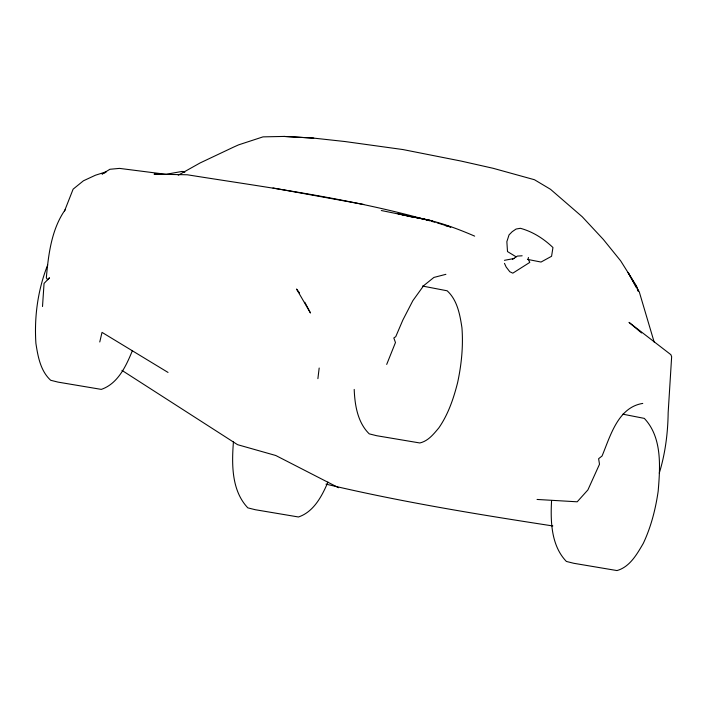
<?xml version="1.0" encoding="UTF-8"?>
<svg xmlns="http://www.w3.org/2000/svg" width="707" height="707" viewBox="0 0 707 707"><rect width="100%" height="100%" fill="white"/><g stroke="black" fill="none" stroke-linecap="round" stroke-linejoin="round"><path stroke-width="1.06" d="M42.508 306.529L44.055 283.419L49.472 277.771L47.634 279.742L46.326 277.895C48.429 254.449 51.478 229.059 65.415 209.449M233.451 441.628C231.684 464.039 231.392 490.525 247.839 507.865L255.245 509.712L298.451 516.985C313.731 511.912 322.038 496.014 327.942 482.086M551.566 500.715C550.444 521.43 551.142 545.654 566.387 561.446L573.792 563.293L616.999 570.567C629.884 566.926 636.954 554.191 643.273 543.418C651.041 526.936 655.566 509.208 658.173 491.224C660.205 466.982 662.344 437.439 644.307 418.385L622.858 414.178M317.894 378.66L319.175 368.02M528.456 257.498L528.12 258.948L529.79 262.394L512.805 273.167L509.8 271.735L506.132 266.99L504.471 263.358M99.767 341.976L102.02 332.37L168.027 372.43M659.269 473.142C665.287 453.558 667.876 433.108 668.159 412.676L671.65 356.69L670.863 354.667L629.018 322.383L641.594 332.97M64.531 210.995L73.121 189.158L83.426 180.798L95.463 175.212L106.421 171.739M386.694 364.423L395.469 342.533L393.826 337.973L395.743 336.673L402.822 320.103L412.853 300.669L423.652 285.69L433.895 277.436L445.887 274.325M47.696 264.931C37.842 289.693 34.148 316.824 35.907 343.372C37.904 356.416 40.476 370.954 50.692 380.278L58.089 382.125L101.304 389.389C117.963 383.698 126.217 365.828 132.395 350.619M512.425 259.319L517.4 256.075L522.146 255.793M178.235 175.212L200.054 162.972L233.504 147.144L238.568 144.873L262.995 136.875L283.914 136.433L295.968 137.061L313.758 138.121L344.989 141.541L402.937 149.557L461.026 161.055L493.159 168.301L534.457 179.728L550.506 189.299L582.232 216.757L603.345 239.452L620.658 260.848L636.53 286.123L638.359 291.328L637.325 289.437M105.697 172.375L102.064 174.055L109.903 169.273L119.51 168.39L165.562 174.258M642.76 403.423C617.989 407.303 610.353 436.042 602.055 456.006L598.617 458.702L599.501 464.243L587.897 489.907L577.212 501.802L537.046 499.451M165.712 174.364L182.167 171.403L184.845 172.234M504.436 260.326L514.493 258.444M160.348 174.267L154.064 174.134L187.311 174.779C268.545 187.744 350.61 198.278 429.9 220.849M283.914 136.433L313.758 138.121M552.839 525.955C476.872 514.254 400.763 501.873 325.971 484.127M422.468 286.043L447.151 290.789C457.358 300.113 459.939 314.65 461.936 327.695C463.359 346.085 461.503 364.529 457.632 382.531C453.602 398.492 448.256 414.329 438.791 427.956C433.506 434.204 428.221 441.027 419.843 442.971L376.637 435.706L369.231 433.859C357.609 422.494 354.79 405.014 354.207 389.416M363.725 204.456L272.99 187.982M527.422 259.372L541.041 262.041L551.575 256.27L552.954 247.53C543.727 238.692 532.795 231.666 520.387 228.299L516.092 229.033L512.195 231.693L509.049 234.883L506.857 241.661L507.502 251.568L516.083 256.8M414.62 217.323C435.468 220.54 455.388 227.778 474.662 236.129M381.303 210.518L432.163 220.867L397.97 213.726L413.224 217.341M445.613 225.692L450.819 227.053L437.112 222.864M431.959 221.424L435.052 222.29M338.573 487.715L275.774 455.502L237.561 444.676L121.94 370.371M299.494 292.892L296.542 289.048L310.461 312.989L304.797 302.251M636.3 287.546L628.063 272.442L639.287 291.92L654.152 342.038"/></g></svg>
